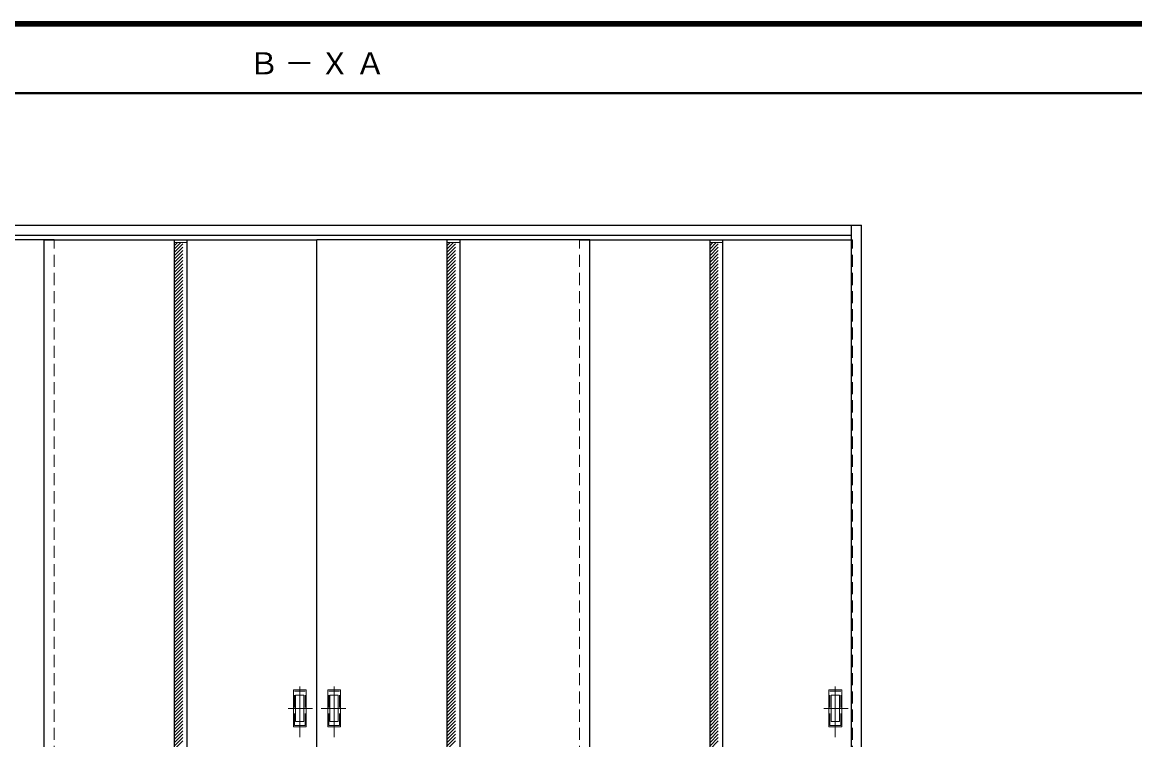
# Model space of a CAD drawing. Units: millimetres, scale not verified. Extents: x -6000 to 5700, y -4307 to 4260.
# Drawn here: x -3570 to -267, y 2045 to 4175 of the extents above; entities that cross this region are included whole.
import ezdxf

# ---------------------------------------------------------------- set-up
doc = ezdxf.new("R2010")
doc.units = ezdxf.units.MM
doc.header["$LTSCALE"] = 30
doc.linetypes.add('CHAIN1', pattern=[8, 5, -1, 1, -1])
doc.linetypes.add('DASHED1', pattern=[1.8, 1.2, -0.6])
for name, color, linetype, lineweight in [('0-2_扉', 3, 'Continuous', 25), ('0-4_枠', 3, 'Continuous', 25), ('0-6_引手', 7, 'Continuous', 18), ('0-A_文字', 7, 'Continuous', 18), ('0-C_ハッチ', 4, 'DASHED1', 9), ('F-1_枠', 6, 'Continuous', 40)]:
    doc.layers.add(name, color=color, linetype=linetype, lineweight=lineweight)
doc.styles.add('ＭＳ ゴシック', font='')
doc.styles.get('ＭＳ ゴシック').set_extended_font_data('MS Gothic')

msp = doc.modelspace()

# ---------------------------------------------------------------- linework, layer by layer
at = {"layer": '0-2_扉'}
for p, q in [((-3475, 3529), (-4282, 3529)), ((-3505, 3529), (-2695, 3529)), ((-3505, 1181), (-3505, 3529)), ((-3119, 3529), (-3119, 1181)), ((-3081, 3529), (-3081, 1181)), ((-1885, 3529), (-2695, 3529)), ((-2695, 1181), (-2695, 3529)), ((-2309, 3529), (-2309, 1181)), ((-2271, 3529), (-2271, 1181)), ((-1915, 3529), (-1108, 3529)), ((-1885, 1181), (-1885, 3529)), ((-1529, 3529), (-1529, 1181)), ((-1491, 3529), (-1491, 1181))]:
    msp.add_line(p, q, dxfattribs=at)
at = {"layer": '0-2_扉', "color": 7, "lineweight": 18}
for p, q in [((-3119, 3521), (-3081, 3521)), ((-2309, 3521), (-2271, 3521)), ((-1529, 3521), (-1491, 3521))]:
    msp.add_line(p, q, dxfattribs=at)
at = {"layer": '0-2_扉', "color": 4, "linetype": 'DASHED1', "lineweight": 9}
for p in [(-1108, 3529), (-1105, 1181)]:
    msp.add_line(p, (-1105, 3529), dxfattribs=at)
at = {"layer": '0-4_枠'}
for p, q in [((-4312, 3573), (-1078, 3573)), ((-1108, 1173), (-1108, 3573)), ((-1078, 1173), (-1078, 3573)), ((-4282, 3543), (-1108, 3543))]:
    msp.add_line(p, q, dxfattribs=at)
at = {"layer": '0-6_引手', "linetype": 'CHAIN1'}
for p, q in [((-2746, 2053.27), (-2746, 2224.12)), ((-2644, 2053.27), (-2644, 2224.12)), ((-1156, 2053.27), (-1156, 2224.12)), ((-2707.93, 2138.5), (-2780.44, 2138.5)), ((-2682.07, 2138.5), (-2609.56, 2138.5)), ((-1117.93, 2138.5), (-1190.44, 2138.5))]:
    msp.add_line(p, q, dxfattribs=at)
at = {"layer": '0-6_引手'}
for p, q in [((-2727, 2193.5), (-2765, 2193.5)), ((-2765, 2083.5), (-2765, 2193.5)), ((-2727, 2083.5), (-2727, 2193.5)), ((-2663, 2193.5), (-2625, 2193.5)), ((-2663, 2083.5), (-2663, 2193.5)), ((-2625, 2083.5), (-2625, 2193.5)), ((-1137, 2193.5), (-1175, 2193.5)), ((-1175, 2083.5), (-1175, 2193.5)), ((-1137, 2083.5), (-1137, 2193.5)), ((-2733.5, 2177.5), (-2758.5, 2177.5)), ((-2758.5, 2099.5), (-2758.5, 2177.5)), ((-2733.5, 2099.5), (-2733.5, 2177.5)), ((-2656.5, 2177.5), (-2631.5, 2177.5)), ((-2656.5, 2099.5), (-2656.5, 2177.5)), ((-2631.5, 2099.5), (-2631.5, 2177.5)), ((-1143.5, 2177.5), (-1168.5, 2177.5)), ((-1168.5, 2099.5), (-1168.5, 2177.5)), ((-1143.5, 2099.5), (-1143.5, 2177.5)), ((-2727, 2083.5), (-2765, 2083.5)), ((-2733.5, 2099.5), (-2758.5, 2099.5)), ((-2663, 2083.5), (-2625, 2083.5)), ((-2656.5, 2099.5), (-2631.5, 2099.5)), ((-1137, 2083.5), (-1175, 2083.5)), ((-1143.5, 2099.5), (-1168.5, 2099.5))]:
    msp.add_line(p, q, dxfattribs=at)
at = {"layer": '0-6_引手', "linetype": 'DASHED1'}
for p, q in [((-2762, 2087.5), (-2762, 2189.5)), ((-2628, 2087.5), (-2628, 2189.5)), ((-1172, 2087.5), (-1172, 2189.5)), ((-2730, 2087.5), (-2762, 2087.5)), ((-2660, 2087.5), (-2628, 2087.5)), ((-1140, 2087.5), (-1172, 2087.5))]:
    msp.add_line(p, q, dxfattribs=at)
for points in [[(-2730, 2087.5), (-2730, 2189.5), (-2762, 2189.5)], [(-2660, 2087.5), (-2660, 2189.5), (-2628, 2189.5)], [(-1140, 2087.5), (-1140, 2189.5), (-1172, 2189.5)]]:
    msp.add_lwpolyline(points, dxfattribs=at)
at = {"layer": '0-C_ハッチ'}
for p, q in [((-3475, 1181), (-3475, 3529)), ((-3119, 3511.3), (-3109.3, 3521)), ((-3119, 3491.5), (-3089.5, 3521)), ((-3119, 3501.4), (-3099.4, 3521)), ((-3119, 3481.6), (-3081, 3519.6)), ((-3119, 3471.7), (-3081, 3509.7)), ((-2309, 3511.3), (-2299.3, 3521)), ((-2309, 3491.5), (-2279.5, 3521)), ((-2309, 3501.4), (-2289.4, 3521)), ((-2309, 3481.6), (-2271, 3519.6)), ((-2309, 3471.7), (-2271, 3509.7)), ((-1915, 1181), (-1915, 3529)), ((-1529, 3511.3), (-1519.3, 3521)), ((-1529, 3491.5), (-1499.5, 3521)), ((-1529, 3501.4), (-1509.4, 3521)), ((-1529, 3481.6), (-1491, 3519.6)), ((-1529, 3471.7), (-1491, 3509.7)), ((-3119, 3461.8), (-3081, 3499.8)), ((-3119, 3451.9), (-3081, 3489.9)), ((-3119, 3442), (-3081, 3480)), ((-3119, 3432.1), (-3081, 3470.1)), ((-2309, 3461.8), (-2271, 3499.8)), ((-2309, 3451.9), (-2271, 3489.9)), ((-2309, 3442), (-2271, 3480)), ((-2309, 3432.1), (-2271, 3470.1)), ((-1529, 3461.8), (-1491, 3499.8)), ((-1529, 3451.9), (-1491, 3489.9)), ((-1529, 3442), (-1491, 3480)), ((-1529, 3432.1), (-1491, 3470.1)), ((-3119, 3422.2), (-3081, 3460.2)), ((-3119, 3412.3), (-3081, 3450.3)), ((-3119, 3402.41), (-3081, 3440.41)), ((-2309, 3422.2), (-2271, 3460.2)), ((-2309, 3412.3), (-2271, 3450.3)), ((-2309, 3402.41), (-2271, 3440.41)), ((-1529, 3422.2), (-1491, 3460.2)), ((-1529, 3412.3), (-1491, 3450.3)), ((-1529, 3402.41), (-1491, 3440.41)), ((-3119, 3392.51), (-3081, 3430.51)), ((-3119, 3382.61), (-3081, 3420.61)), ((-3119, 3372.71), (-3081, 3410.71)), ((-2309, 3392.51), (-2271, 3430.51)), ((-2309, 3382.61), (-2271, 3420.61)), ((-2309, 3372.71), (-2271, 3410.71)), ((-1529, 3392.51), (-1491, 3430.51)), ((-1529, 3382.61), (-1491, 3420.61)), ((-1529, 3372.71), (-1491, 3410.71)), ((-3119, 3362.81), (-3081, 3400.81)), ((-3119, 3352.91), (-3081, 3390.91)), ((-3119, 3343.01), (-3081, 3381.01)), ((-3119, 3333.11), (-3081, 3371.11)), ((-2309, 3362.81), (-2271, 3400.81)), ((-2309, 3352.91), (-2271, 3390.91)), ((-2309, 3343.01), (-2271, 3381.01)), ((-2309, 3333.11), (-2271, 3371.11)), ((-1529, 3362.81), (-1491, 3400.81)), ((-1529, 3352.91), (-1491, 3390.91)), ((-1529, 3343.01), (-1491, 3381.01)), ((-1529, 3333.11), (-1491, 3371.11)), ((-3119, 3323.21), (-3081, 3361.21)), ((-3119, 3313.31), (-3081, 3351.31)), ((-3119, 3303.41), (-3081, 3341.41)), ((-2309, 3323.21), (-2271, 3361.21)), ((-2309, 3313.31), (-2271, 3351.31)), ((-2309, 3303.41), (-2271, 3341.41)), ((-1529, 3323.21), (-1491, 3361.21)), ((-1529, 3313.31), (-1491, 3351.31)), ((-1529, 3303.41), (-1491, 3341.41)), ((-3119, 3293.51), (-3081, 3331.51)), ((-3119, 3283.61), (-3081, 3321.61)), ((-3119, 3273.71), (-3081, 3311.71)), ((-2309, 3293.51), (-2271, 3331.51)), ((-2309, 3283.61), (-2271, 3321.61)), ((-2309, 3273.71), (-2271, 3311.71)), ((-1529, 3293.51), (-1491, 3331.51)), ((-1529, 3283.61), (-1491, 3321.61)), ((-1529, 3273.71), (-1491, 3311.71)), ((-3119, 3263.81), (-3081, 3301.81)), ((-3119, 3253.91), (-3081, 3291.91)), ((-3119, 3244.01), (-3081, 3282.01)), ((-3119, 3234.11), (-3081, 3272.11)), ((-2309, 3263.81), (-2271, 3301.81)), ((-2309, 3253.91), (-2271, 3291.91)), ((-2309, 3244.01), (-2271, 3282.01)), ((-2309, 3234.11), (-2271, 3272.11)), ((-1529, 3263.81), (-1491, 3301.81)), ((-1529, 3253.91), (-1491, 3291.91)), ((-1529, 3244.01), (-1491, 3282.01)), ((-1529, 3234.11), (-1491, 3272.11)), ((-3119, 3224.21), (-3081, 3262.21)), ((-3119, 3214.31), (-3081, 3252.31)), ((-3119, 3204.42), (-3081, 3242.42)), ((-2309, 3224.21), (-2271, 3262.21)), ((-2309, 3214.31), (-2271, 3252.31)), ((-2309, 3204.42), (-2271, 3242.42)), ((-1529, 3224.21), (-1491, 3262.21)), ((-1529, 3214.31), (-1491, 3252.31)), ((-1529, 3204.42), (-1491, 3242.42)), ((-3119, 3194.52), (-3081, 3232.52)), ((-3119, 3184.62), (-3081, 3222.62)), ((-3119, 3174.72), (-3081, 3212.72)), ((-2309, 3194.52), (-2271, 3232.52)), ((-2309, 3184.62), (-2271, 3222.62)), ((-2309, 3174.72), (-2271, 3212.72)), ((-1529, 3194.52), (-1491, 3232.52)), ((-1529, 3184.62), (-1491, 3222.62)), ((-1529, 3174.72), (-1491, 3212.72)), ((-3119, 3164.82), (-3081, 3202.82)), ((-3119, 3154.92), (-3081, 3192.92)), ((-3119, 3145.02), (-3081, 3183.02)), ((-3119, 3135.12), (-3081, 3173.12)), ((-2309, 3164.82), (-2271, 3202.82)), ((-2309, 3154.92), (-2271, 3192.92)), ((-2309, 3145.02), (-2271, 3183.02)), ((-2309, 3135.12), (-2271, 3173.12)), ((-1529, 3164.82), (-1491, 3202.82)), ((-1529, 3154.92), (-1491, 3192.92)), ((-1529, 3145.02), (-1491, 3183.02)), ((-1529, 3135.12), (-1491, 3173.12)), ((-3119, 3125.22), (-3081, 3163.22)), ((-3119, 3115.32), (-3081, 3153.32)), ((-3119, 3105.42), (-3081, 3143.42)), ((-2309, 3125.22), (-2271, 3163.22)), ((-2309, 3115.32), (-2271, 3153.32)), ((-2309, 3105.42), (-2271, 3143.42)), ((-1529, 3125.22), (-1491, 3163.22)), ((-1529, 3115.32), (-1491, 3153.32)), ((-1529, 3105.42), (-1491, 3143.42)), ((-3119, 3095.52), (-3081, 3133.52)), ((-3119, 3085.62), (-3081, 3123.62)), ((-3119, 3075.72), (-3081, 3113.72)), ((-2309, 3095.52), (-2271, 3133.52)), ((-2309, 3085.62), (-2271, 3123.62)), ((-2309, 3075.72), (-2271, 3113.72)), ((-1529, 3095.52), (-1491, 3133.52)), ((-1529, 3085.62), (-1491, 3123.62)), ((-1529, 3075.72), (-1491, 3113.72)), ((-3119, 3065.82), (-3081, 3103.82)), ((-3119, 3055.92), (-3081, 3093.92)), ((-3119, 3046.02), (-3081, 3084.02)), ((-3119, 3036.12), (-3081, 3074.12)), ((-2309, 3065.82), (-2271, 3103.82)), ((-2309, 3055.92), (-2271, 3093.92)), ((-2309, 3046.02), (-2271, 3084.02)), ((-2309, 3036.12), (-2271, 3074.12)), ((-1529, 3065.82), (-1491, 3103.82)), ((-1529, 3055.92), (-1491, 3093.92)), ((-1529, 3046.02), (-1491, 3084.02)), ((-1529, 3036.12), (-1491, 3074.12)), ((-3119, 3026.22), (-3081, 3064.22)), ((-3119, 3016.32), (-3081, 3054.32)), ((-3119, 3006.43), (-3081, 3044.43)), ((-2309, 3026.22), (-2271, 3064.22)), ((-2309, 3016.32), (-2271, 3054.32)), ((-2309, 3006.43), (-2271, 3044.43)), ((-1529, 3026.22), (-1491, 3064.22)), ((-1529, 3016.32), (-1491, 3054.32)), ((-1529, 3006.43), (-1491, 3044.43)), ((-3119, 2996.53), (-3081, 3034.53)), ((-3119, 2986.63), (-3081, 3024.63)), ((-3119, 2976.73), (-3081, 3014.73)), ((-2309, 2996.53), (-2271, 3034.53)), ((-2309, 2986.63), (-2271, 3024.63)), ((-2309, 2976.73), (-2271, 3014.73)), ((-1529, 2996.53), (-1491, 3034.53)), ((-1529, 2986.63), (-1491, 3024.63)), ((-1529, 2976.73), (-1491, 3014.73)), ((-3119, 2966.83), (-3081, 3004.83)), ((-3119, 2956.93), (-3081, 2994.93)), ((-3119, 2947.03), (-3081, 2985.03)), ((-3119, 2937.13), (-3081, 2975.13)), ((-2309, 2966.83), (-2271, 3004.83)), ((-2309, 2956.93), (-2271, 2994.93)), ((-2309, 2947.03), (-2271, 2985.03)), ((-2309, 2937.13), (-2271, 2975.13)), ((-1529, 2966.83), (-1491, 3004.83)), ((-1529, 2956.93), (-1491, 2994.93)), ((-1529, 2947.03), (-1491, 2985.03)), ((-1529, 2937.13), (-1491, 2975.13)), ((-3119, 2927.23), (-3081, 2965.23)), ((-3119, 2917.33), (-3081, 2955.33)), ((-3119, 2907.43), (-3081, 2945.43)), ((-2309, 2927.23), (-2271, 2965.23)), ((-2309, 2917.33), (-2271, 2955.33)), ((-2309, 2907.43), (-2271, 2945.43)), ((-1529, 2927.23), (-1491, 2965.23)), ((-1529, 2917.33), (-1491, 2955.33)), ((-1529, 2907.43), (-1491, 2945.43)), ((-3119, 2897.53), (-3081, 2935.53)), ((-3119, 2887.63), (-3081, 2925.63)), ((-3119, 2877.73), (-3081, 2915.73)), ((-2309, 2897.53), (-2271, 2935.53)), ((-2309, 2887.63), (-2271, 2925.63)), ((-2309, 2877.73), (-2271, 2915.73)), ((-1529, 2897.53), (-1491, 2935.53)), ((-1529, 2887.63), (-1491, 2925.63)), ((-1529, 2877.73), (-1491, 2915.73)), ((-3119, 2867.83), (-3081, 2905.83)), ((-3119, 2857.93), (-3081, 2895.93)), ((-3119, 2848.03), (-3081, 2886.03)), ((-3119, 2838.13), (-3081, 2876.13)), ((-2309, 2867.83), (-2271, 2905.83)), ((-2309, 2857.93), (-2271, 2895.93)), ((-2309, 2848.03), (-2271, 2886.03)), ((-2309, 2838.13), (-2271, 2876.13)), ((-1529, 2867.83), (-1491, 2905.83)), ((-1529, 2857.93), (-1491, 2895.93)), ((-1529, 2848.03), (-1491, 2886.03)), ((-1529, 2838.13), (-1491, 2876.13)), ((-3119, 2828.23), (-3081, 2866.23)), ((-3119, 2818.33), (-3081, 2856.33)), ((-3119, 2808.44), (-3081, 2846.44)), ((-2309, 2828.23), (-2271, 2866.23)), ((-2309, 2818.33), (-2271, 2856.33)), ((-2309, 2808.44), (-2271, 2846.44)), ((-1529, 2828.23), (-1491, 2866.23)), ((-1529, 2818.33), (-1491, 2856.33)), ((-1529, 2808.44), (-1491, 2846.44)), ((-3119, 2798.54), (-3081, 2836.54)), ((-3119, 2788.64), (-3081, 2826.64)), ((-3119, 2778.74), (-3081, 2816.74)), ((-2309, 2798.54), (-2271, 2836.54)), ((-2309, 2788.64), (-2271, 2826.64)), ((-2309, 2778.74), (-2271, 2816.74)), ((-1529, 2798.54), (-1491, 2836.54)), ((-1529, 2788.64), (-1491, 2826.64)), ((-1529, 2778.74), (-1491, 2816.74)), ((-3119, 2768.84), (-3081, 2806.84)), ((-3119, 2758.94), (-3081, 2796.94)), ((-3119, 2749.04), (-3081, 2787.04)), ((-3119, 2739.14), (-3081, 2777.14)), ((-2309, 2768.84), (-2271, 2806.84)), ((-2309, 2758.94), (-2271, 2796.94)), ((-2309, 2749.04), (-2271, 2787.04)), ((-2309, 2739.14), (-2271, 2777.14)), ((-1529, 2768.84), (-1491, 2806.84)), ((-1529, 2758.94), (-1491, 2796.94)), ((-1529, 2749.04), (-1491, 2787.04)), ((-1529, 2739.14), (-1491, 2777.14)), ((-3119, 2729.24), (-3081, 2767.24)), ((-3119, 2719.34), (-3081, 2757.34)), ((-3119, 2709.44), (-3081, 2747.44)), ((-2309, 2729.24), (-2271, 2767.24)), ((-2309, 2719.34), (-2271, 2757.34)), ((-2309, 2709.44), (-2271, 2747.44)), ((-1529, 2729.24), (-1491, 2767.24)), ((-1529, 2719.34), (-1491, 2757.34)), ((-1529, 2709.44), (-1491, 2747.44)), ((-3119, 2699.54), (-3081, 2737.54)), ((-3119, 2689.64), (-3081, 2727.64)), ((-3119, 2679.74), (-3081, 2717.74)), ((-2309, 2699.54), (-2271, 2737.54)), ((-2309, 2689.64), (-2271, 2727.64)), ((-2309, 2679.74), (-2271, 2717.74)), ((-1529, 2699.54), (-1491, 2737.54)), ((-1529, 2689.64), (-1491, 2727.64)), ((-1529, 2679.74), (-1491, 2717.74)), ((-3119, 2669.84), (-3081, 2707.84)), ((-3119, 2659.94), (-3081, 2697.94)), ((-3119, 2650.04), (-3081, 2688.04)), ((-3119, 2640.14), (-3081, 2678.14)), ((-2309, 2669.84), (-2271, 2707.84)), ((-2309, 2659.94), (-2271, 2697.94)), ((-2309, 2650.04), (-2271, 2688.04)), ((-2309, 2640.14), (-2271, 2678.14)), ((-1529, 2669.84), (-1491, 2707.84)), ((-1529, 2659.94), (-1491, 2697.94)), ((-1529, 2650.04), (-1491, 2688.04)), ((-1529, 2640.14), (-1491, 2678.14)), ((-3119, 2630.24), (-3081, 2668.24)), ((-3119, 2620.34), (-3081, 2658.34)), ((-3119, 2610.45), (-3081, 2648.45)), ((-2309, 2630.24), (-2271, 2668.24)), ((-2309, 2620.34), (-2271, 2658.34)), ((-2309, 2610.45), (-2271, 2648.45)), ((-1529, 2630.24), (-1491, 2668.24)), ((-1529, 2620.34), (-1491, 2658.34)), ((-1529, 2610.45), (-1491, 2648.45)), ((-3119, 2600.55), (-3081, 2638.55)), ((-3119, 2590.65), (-3081, 2628.65)), ((-3119, 2580.75), (-3081, 2618.75)), ((-2309, 2600.55), (-2271, 2638.55)), ((-2309, 2590.65), (-2271, 2628.65)), ((-2309, 2580.75), (-2271, 2618.75)), ((-1529, 2600.55), (-1491, 2638.55)), ((-1529, 2590.65), (-1491, 2628.65)), ((-1529, 2580.75), (-1491, 2618.75)), ((-3119, 2570.85), (-3081, 2608.85)), ((-3119, 2560.95), (-3081, 2598.95)), ((-3119, 2551.05), (-3081, 2589.05)), ((-3119, 2541.15), (-3081, 2579.15)), ((-2309, 2570.85), (-2271, 2608.85)), ((-2309, 2560.95), (-2271, 2598.95)), ((-2309, 2551.05), (-2271, 2589.05)), ((-2309, 2541.15), (-2271, 2579.15)), ((-1529, 2570.85), (-1491, 2608.85)), ((-1529, 2560.95), (-1491, 2598.95)), ((-1529, 2551.05), (-1491, 2589.05)), ((-1529, 2541.15), (-1491, 2579.15)), ((-3119, 2531.25), (-3081, 2569.25)), ((-3119, 2521.35), (-3081, 2559.35)), ((-3119, 2511.45), (-3081, 2549.45)), ((-2309, 2531.25), (-2271, 2569.25)), ((-2309, 2521.35), (-2271, 2559.35)), ((-2309, 2511.45), (-2271, 2549.45)), ((-1529, 2531.25), (-1491, 2569.25)), ((-1529, 2521.35), (-1491, 2559.35)), ((-1529, 2511.45), (-1491, 2549.45)), ((-3119, 2501.55), (-3081, 2539.55)), ((-3119, 2491.65), (-3081, 2529.65)), ((-3119, 2481.75), (-3081, 2519.75)), ((-2309, 2501.55), (-2271, 2539.55)), ((-2309, 2491.65), (-2271, 2529.65)), ((-2309, 2481.75), (-2271, 2519.75)), ((-1529, 2501.55), (-1491, 2539.55)), ((-1529, 2491.65), (-1491, 2529.65)), ((-1529, 2481.75), (-1491, 2519.75)), ((-3119, 2471.85), (-3081, 2509.85)), ((-3119, 2461.95), (-3081, 2499.95)), ((-3119, 2452.05), (-3081, 2490.05)), ((-3119, 2442.15), (-3081, 2480.15)), ((-2309, 2471.85), (-2271, 2509.85)), ((-2309, 2461.95), (-2271, 2499.95)), ((-2309, 2452.05), (-2271, 2490.05)), ((-2309, 2442.15), (-2271, 2480.15)), ((-1529, 2471.85), (-1491, 2509.85)), ((-1529, 2461.95), (-1491, 2499.95)), ((-1529, 2452.05), (-1491, 2490.05)), ((-1529, 2442.15), (-1491, 2480.15)), ((-3119, 2432.25), (-3081, 2470.25)), ((-3119, 2422.36), (-3081, 2460.36)), ((-3119, 2412.46), (-3081, 2450.46)), ((-2309, 2432.25), (-2271, 2470.25)), ((-2309, 2422.36), (-2271, 2460.36)), ((-2309, 2412.46), (-2271, 2450.46)), ((-1529, 2432.25), (-1491, 2470.25)), ((-1529, 2422.36), (-1491, 2460.36)), ((-1529, 2412.46), (-1491, 2450.46)), ((-3119, 2402.56), (-3081, 2440.56)), ((-3119, 2392.66), (-3081, 2430.66)), ((-3119, 2382.76), (-3081, 2420.76)), ((-2309, 2402.56), (-2271, 2440.56)), ((-2309, 2392.66), (-2271, 2430.66)), ((-2309, 2382.76), (-2271, 2420.76)), ((-1529, 2402.56), (-1491, 2440.56)), ((-1529, 2392.66), (-1491, 2430.66)), ((-1529, 2382.76), (-1491, 2420.76)), ((-3119, 2372.86), (-3081, 2410.86)), ((-3119, 2362.96), (-3081, 2400.96)), ((-3119, 2353.06), (-3081, 2391.06)), ((-3119, 2343.16), (-3081, 2381.16)), ((-2309, 2372.86), (-2271, 2410.86)), ((-2309, 2362.96), (-2271, 2400.96)), ((-2309, 2353.06), (-2271, 2391.06)), ((-2309, 2343.16), (-2271, 2381.16)), ((-1529, 2372.86), (-1491, 2410.86)), ((-1529, 2362.96), (-1491, 2400.96)), ((-1529, 2353.06), (-1491, 2391.06)), ((-1529, 2343.16), (-1491, 2381.16)), ((-3119, 2333.26), (-3081, 2371.26)), ((-3119, 2323.36), (-3081, 2361.36)), ((-3119, 2313.46), (-3081, 2351.46)), ((-2309, 2333.26), (-2271, 2371.26)), ((-2309, 2323.36), (-2271, 2361.36)), ((-2309, 2313.46), (-2271, 2351.46)), ((-1529, 2333.26), (-1491, 2371.26)), ((-1529, 2323.36), (-1491, 2361.36)), ((-1529, 2313.46), (-1491, 2351.46)), ((-3119, 2303.56), (-3081, 2341.56)), ((-3119, 2293.66), (-3081, 2331.66)), ((-3119, 2283.76), (-3081, 2321.76)), ((-2309, 2303.56), (-2271, 2341.56)), ((-2309, 2293.66), (-2271, 2331.66)), ((-2309, 2283.76), (-2271, 2321.76)), ((-1529, 2303.56), (-1491, 2341.56)), ((-1529, 2293.66), (-1491, 2331.66)), ((-1529, 2283.76), (-1491, 2321.76)), ((-3119, 2273.86), (-3081, 2311.86)), ((-3119, 2263.96), (-3081, 2301.96)), ((-3119, 2254.06), (-3081, 2292.06)), ((-3119, 2244.16), (-3081, 2282.16)), ((-2309, 2273.86), (-2271, 2311.86)), ((-2309, 2263.96), (-2271, 2301.96)), ((-2309, 2254.06), (-2271, 2292.06)), ((-2309, 2244.16), (-2271, 2282.16)), ((-1529, 2273.86), (-1491, 2311.86)), ((-1529, 2263.96), (-1491, 2301.96)), ((-1529, 2254.06), (-1491, 2292.06)), ((-1529, 2244.16), (-1491, 2282.16)), ((-3119, 2234.26), (-3081, 2272.26)), ((-3119, 2224.37), (-3081, 2262.37)), ((-3119, 2214.47), (-3081, 2252.47)), ((-2309, 2234.26), (-2271, 2272.26)), ((-2309, 2224.37), (-2271, 2262.37)), ((-2309, 2214.47), (-2271, 2252.47)), ((-1529, 2234.26), (-1491, 2272.26)), ((-1529, 2224.37), (-1491, 2262.37)), ((-1529, 2214.47), (-1491, 2252.47)), ((-3119, 2204.57), (-3081, 2242.57)), ((-3119, 2194.67), (-3081, 2232.67)), ((-3119, 2184.77), (-3081, 2222.77)), ((-2309, 2204.57), (-2271, 2242.57)), ((-2309, 2194.67), (-2271, 2232.67)), ((-2309, 2184.77), (-2271, 2222.77)), ((-1529, 2204.57), (-1491, 2242.57)), ((-1529, 2194.67), (-1491, 2232.67)), ((-1529, 2184.77), (-1491, 2222.77)), ((-3119, 2174.87), (-3081, 2212.87)), ((-3119, 2164.97), (-3081, 2202.97)), ((-3119, 2155.07), (-3081, 2193.07)), ((-3119, 2145.17), (-3081, 2183.17)), ((-2309, 2174.87), (-2271, 2212.87)), ((-2309, 2164.97), (-2271, 2202.97)), ((-2309, 2155.07), (-2271, 2193.07)), ((-2309, 2145.17), (-2271, 2183.17)), ((-1529, 2174.87), (-1491, 2212.87)), ((-1529, 2164.97), (-1491, 2202.97)), ((-1529, 2155.07), (-1491, 2193.07)), ((-1529, 2145.17), (-1491, 2183.17)), ((-3119, 2135.27), (-3081, 2173.27)), ((-3119, 2125.37), (-3081, 2163.37)), ((-3119, 2115.47), (-3081, 2153.47)), ((-2309, 2135.27), (-2271, 2173.27)), ((-2309, 2125.37), (-2271, 2163.37)), ((-2309, 2115.47), (-2271, 2153.47)), ((-1529, 2135.27), (-1491, 2173.27)), ((-1529, 2125.37), (-1491, 2163.37)), ((-1529, 2115.47), (-1491, 2153.47)), ((-3119, 2105.57), (-3081, 2143.57)), ((-3119, 2095.67), (-3081, 2133.67)), ((-3119, 2085.77), (-3081, 2123.77)), ((-3119, 2075.87), (-3081, 2113.87)), ((-2309, 2105.57), (-2271, 2143.57)), ((-2309, 2095.67), (-2271, 2133.67)), ((-2309, 2085.77), (-2271, 2123.77)), ((-2309, 2075.87), (-2271, 2113.87)), ((-1529, 2105.57), (-1491, 2143.57)), ((-1529, 2095.67), (-1491, 2133.67)), ((-1529, 2085.77), (-1491, 2123.77)), ((-1529, 2075.87), (-1491, 2113.87)), ((-3119, 2065.97), (-3081, 2103.97)), ((-3119, 2056.07), (-3081, 2094.07)), ((-3119, 2046.17), (-3081, 2084.17)), ((-2309, 2065.97), (-2271, 2103.97)), ((-2309, 2056.07), (-2271, 2094.07)), ((-2309, 2046.17), (-2271, 2084.17)), ((-1529, 2065.97), (-1491, 2103.97)), ((-1529, 2056.07), (-1491, 2094.07)), ((-1529, 2046.17), (-1491, 2084.17)), ((-3119, 2036.27), (-3081, 2074.27)), ((-3119, 2026.38), (-3081, 2064.38)), ((-3119, 2016.48), (-3081, 2054.48)), ((-2309, 2036.27), (-2271, 2074.27)), ((-2309, 2026.38), (-2271, 2064.38)), ((-2309, 2016.48), (-2271, 2054.48)), ((-1529, 2036.27), (-1491, 2074.27)), ((-1529, 2026.38), (-1491, 2064.38)), ((-1529, 2016.48), (-1491, 2054.48))]:
    msp.add_line(p, q, dxfattribs=at)
at = {"layer": 'F-1_枠'}
for p, q in [((-6000, 4175), (5700, 4175)), ((-6000, 4170), (5700, 4170)), ((-6000, 4165), (5700, 4165)), ((-6000, 3965), (5700, 3965))]:
    msp.add_line(p, q, dxfattribs=at)

# ---------------------------------------------------------------- texts
at = {"layer": '0-A_文字', "insert": (-2897.5, 4020), "char_height": 65.98, "attachment_point": 7, "style": 'ＭＳ ゴシック'}
msp.add_mtext('\\T1.17;Ｂ－ＸＡ', dxfattribs=at)

doc.saveas('drawing.dxf')
